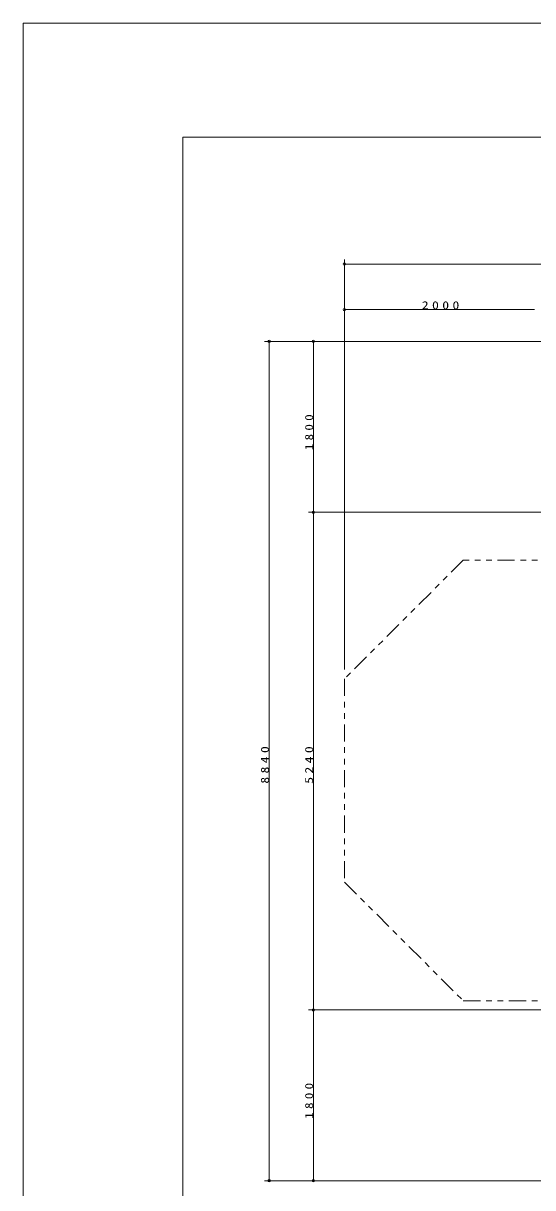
# Model space of a CAD drawing. Units: millimetres on the paper. Extents: x 0 to 420, y -594 to 297.
# Drawn here: x 0 to 89.3, y 92.6 to 297 of the extents above; entities that cross this region are included whole.
import ezdxf

# ---------------------------------------------------------------- set-up
doc = ezdxf.new("R2010")
doc.units = ezdxf.units.MM
doc.linetypes.add('USER3', pattern=[8, 3, -1, 1, -1, 1, -1])
for name, color, linetype, lineweight in [('0_2', 7, 'Continuous', 13), ('2D_DIMENSION', 7, 'Continuous', 13), ('2D_OUTLINE', 7, 'USER3', 13), ('FMT', 7, 'Continuous', 13)]:
    doc.layers.add(name, color=color, linetype=linetype, lineweight=lineweight)
doc.styles.add('ＭＳ ゴシック', font='')
doc.styles.get('ＭＳ ゴシック').set_extended_font_data('MS Gothic')

msp = doc.modelspace()

# ---------------------------------------------------------------- linework, layer by layer
at = {"layer": '0_2'}
for p, q in [((56.328, 254.727), (56.745, 254.727)), ((56.328, 246.756), (56.745, 246.756)), ((89.661, 246.756), (89.245, 246.756)), ((43.128, 241.172), (43.128, 240.755)), ((50.873, 241.172), (50.873, 240.755)), ((50.873, 211.172), (50.873, 211.589)), ((50.873, 211.172), (50.873, 210.755)), ((50.873, 123.829), (50.873, 124.246)), ((50.873, 123.829), (50.873, 123.412)), ((43.128, 93.852), (43.128, 94.269)), ((50.873, 93.852), (50.873, 94.269))]:
    msp.add_line(p, q, dxfattribs=at)
msp.add_lwpolyline([(0, 297), (420, 297), (420, 0), (0, 0)], close=True, dxfattribs=at)
for centre in [(56.328, 254.727), (56.328, 246.756), (43.128, 241.172), (50.873, 241.172), (50.873, 211.172), (50.873, 211.172), (50.873, 123.829), (50.873, 123.829), (43.128, 93.852), (50.873, 93.852)]:
    msp.add_circle(centre, 0.208, dxfattribs=at)
at = {"layer": '2D_DIMENSION'}
for p, q in [((56.328, 183.595), (56.328, 255.56)), ((56.745, 254.727), (275.265, 254.727)), ((56.328, 183.595), (56.328, 247.589)), ((56.745, 246.756), (89.245, 246.756)), ((138.256, 241.172), (42.294, 241.172)), ((138.256, 241.172), (50.04, 241.172)), ((43.128, 94.269), (43.128, 240.755)), ((50.873, 240.755), (50.873, 211.589)), ((153.732, 211.172), (50.04, 211.172)), ((153.732, 211.172), (50.04, 211.172)), ((50.873, 210.755), (50.873, 124.246)), ((172.243, 123.829), (50.04, 123.829)), ((172.243, 123.829), (50.04, 123.829)), ((50.873, 123.412), (50.873, 94.269)), ((159.496, 93.852), (42.294, 93.852)), ((159.496, 93.852), (50.04, 93.852))]:
    msp.add_line(p, q, dxfattribs=at)
at = {"layer": '2D_OUTLINE'}
for p, q in [((77.177, 202.778), (56.328, 181.929)), ((118.182, 202.778), (77.177, 202.778)), ((56.328, 181.929), (56.328, 146.271)), ((56.328, 146.271), (77.177, 125.421)), ((77.177, 125.421), (92.494, 125.421))]:
    msp.add_line(p, q, dxfattribs=at)
at = {"layer": 'FMT'}
for p, q in [((28, 277), (403, 277)), ((28, 20), (28, 277))]:
    msp.add_line(p, q, dxfattribs=at)

# ---------------------------------------------------------------- texts
at = {"layer": '2D_DIMENSION', "insert": (69.901, 246.783), "char_height": 1.405, "attachment_point": 7, "style": 'ＭＳ ゴシック'}
msp.add_mtext('\\T1.5;\\W1.25;2000', dxfattribs=at)
at = {"layer": '2D_DIMENSION', "char_height": 1.405, "attachment_point": 7, "rotation": 90, "style": 'ＭＳ ゴシック'}
for s, insert in [('\\T1.5;\\W1.2;1800', (50.845, 222.065)), ('\\T1.5;\\W1.25;8840', (43.1, 163.542)), ('\\T1.5;\\W1.25;5240', (50.845, 163.53)), ('\\T1.5;\\W1.2;1800', (50.845, 104.722))]:
    msp.add_mtext(s, dxfattribs=dict(at, insert=insert))

doc.saveas('drawing.dxf')
